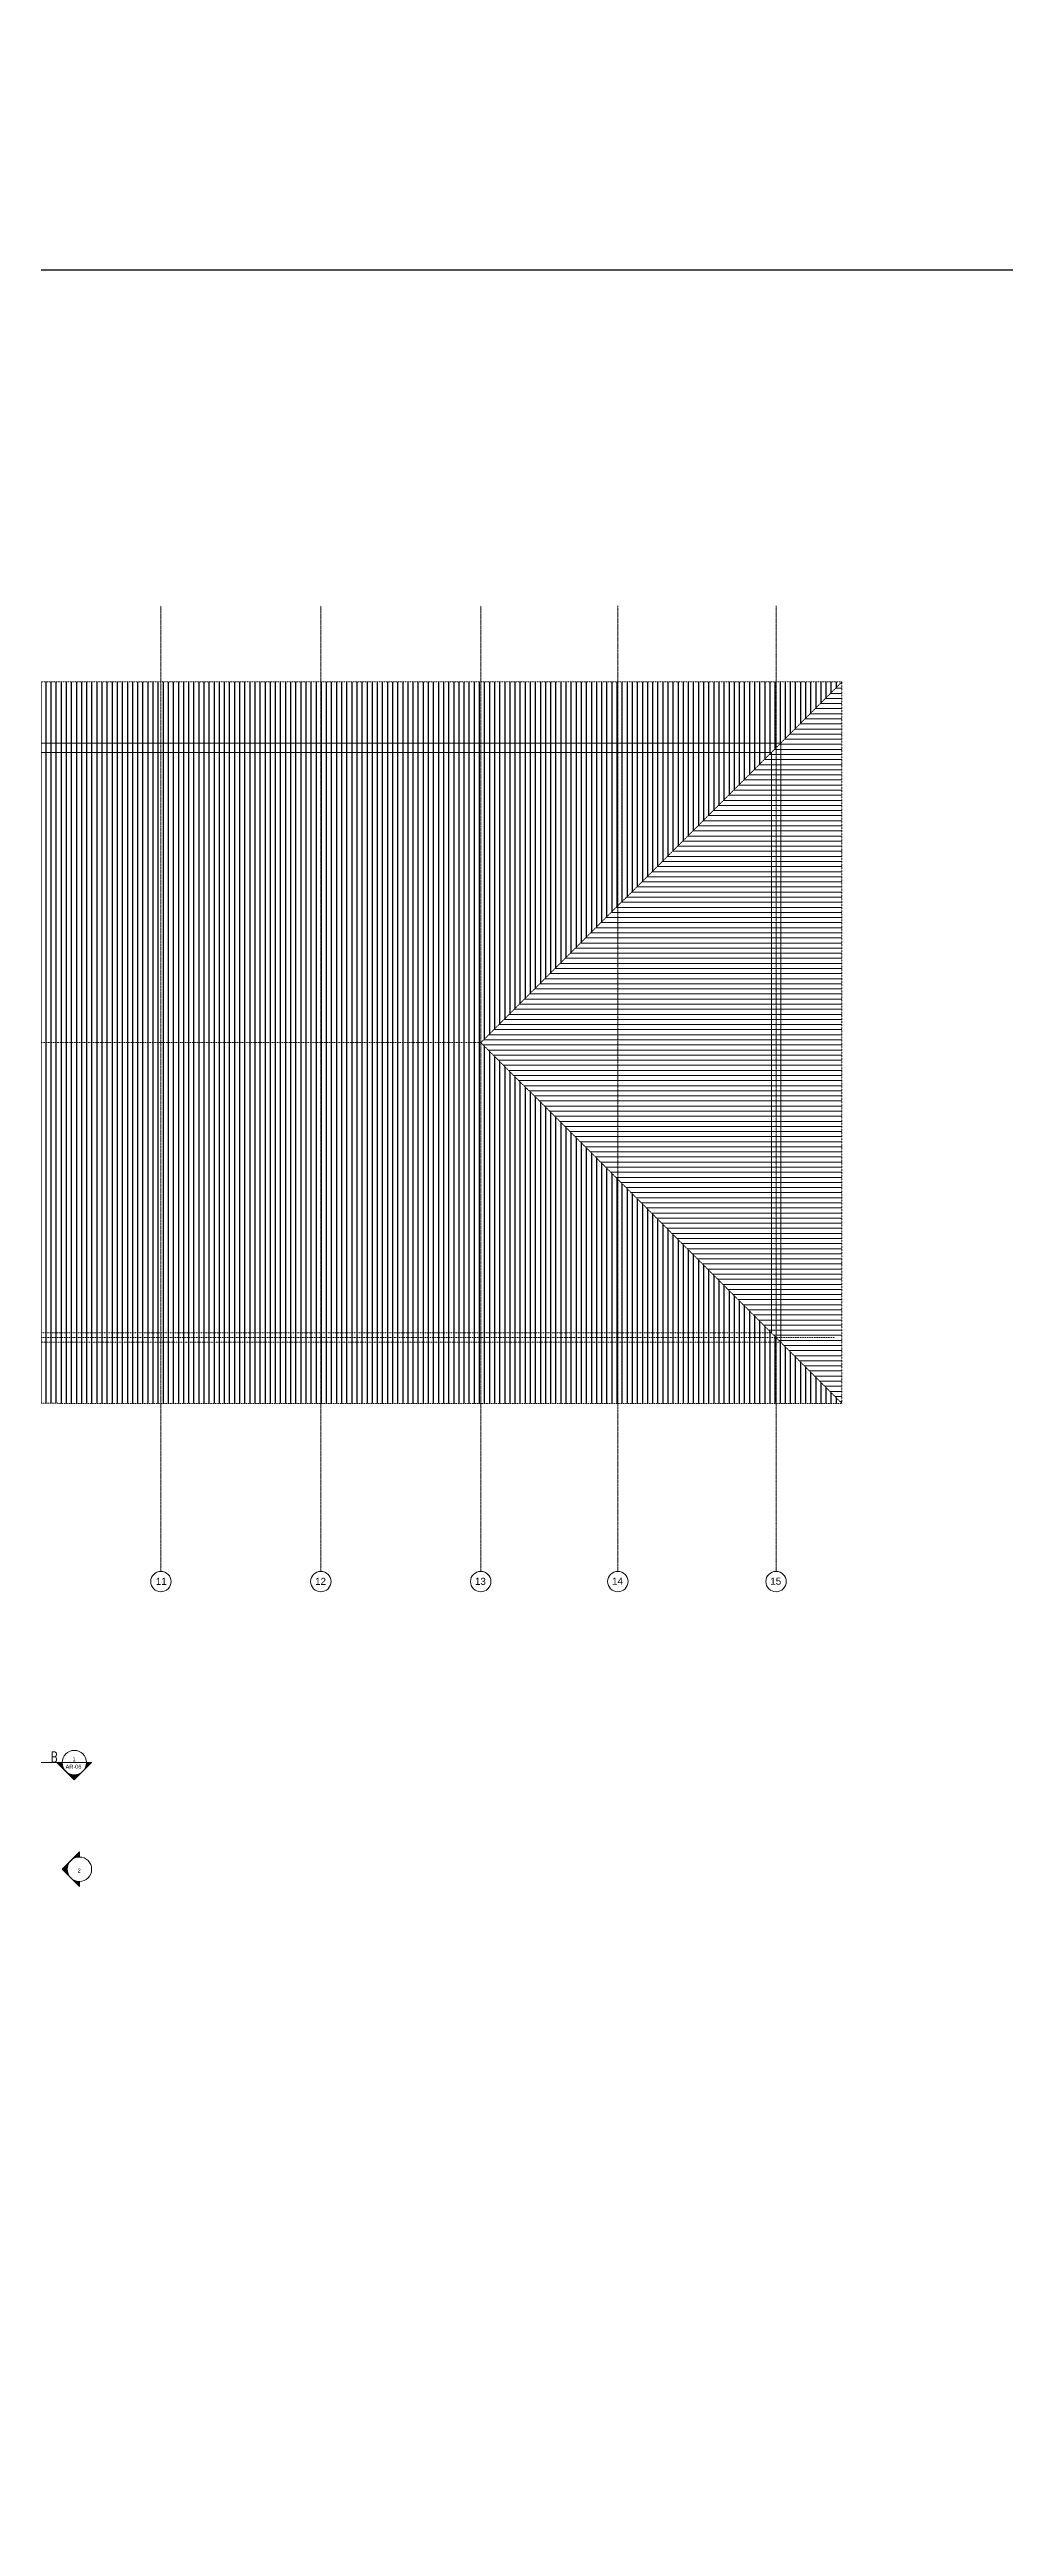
# Model space of a CAD drawing. Header units: millimetres. Extents: x 2659630 to 6742168, y -2425387 to -732288.
# Drawn here: x 3054969 to 3078378, y -1095501 to -1034730 of the extents above; entities that cross this region are included whole.
import ezdxf
from ezdxf.enums import TextEntityAlignment as Align

# ---------------------------------------------------------------- set-up
doc = ezdxf.new("R2010")
doc.units = ezdxf.units.MM
doc.header["$PDMODE"] = 35
doc.header["$PDSIZE"] = -25
for name, pattern in [('DASHED', [0.75, 0.5, -0.25]), ('Grid Line', [22.225, 12.7, -3.175, 3.175, -3.175]), ('Hidden', [7.14375, 4.7625, -2.38125])]:
    doc.linetypes.add(name, pattern=pattern)
for name, color, linetype, lineweight in [('A-GRID-DIMS', 211, 'Continuous', 9), ('A-STRUCTURE ABOVE', 251, 'DASHED', 0), ('A-WALL', 113, 'Continuous', 9), ('G-ANNO-SYMB', 111, 'Continuous', 9), ('S-GRID', 1, 'Continuous', 9), ('S-GRID-IDEN', 1, 'Continuous', 9)]:
    doc.layers.add(name, color=color, linetype=linetype, lineweight=lineweight)
for name, color, linetype in [('A-LINE 08', 8, 'Continuous'), ('S-BEAM NO', 3, 'Continuous'), ('S-COLUMN NO', 2, 'Continuous')]:
    doc.layers.add(name, color=color, linetype=linetype)
doc.styles.add('Arial', font='arial.ttf', dxfattribs={"height": 123})
doc.styles.add('Arial_1', font='arial.ttf', dxfattribs={"height": 98.353293})
doc.styles.add('ROMANS', font='r.shx', dxfattribs={"width": 0.7})
doc.dimstyles.new('Diagonal_-_2_5mm_Arial', dxfattribs={"dimscale": 304.8, "dimtxt": 123, "dimasz": 0.32, "dimexe": 0.4, "dimexo": 0.5, "dimgap": 0.28, "dimtad": 1, "dimdec": 0, "dimzin": 0, "dimdsep": 46, "dimtxsty": 'Arial', "dimblk1": 'OBLIQUE', "dimblk2": 'OBLIQUE', "dimsah": 1, "dimcen": 0.09, "dimdle": 0.4, "dimazin": 0, "dimtfac": 1, "dimtdec": 0, "dimtix": 1, "dimtmove": 0, "dimatfit": 3, "dimfxl": 1, "dimfxlon": 1, "dimtvp": 1, "dimtolj": 1, "dimtzin": 0, "dimarcsym": 2})

# ---------------------------------------------------------------- blocks, each defined once
blk = doc.blocks.new('_Oblique')
at = {"color": 0, "linetype": 'ByBlock', "lineweight": -2}
blk.add_line((-0.5, -0.5), (0.5, 0.5), dxfattribs=at)
blk = doc.blocks.new('*D1926')
at = {"layer": 'A-GRID-DIMS', "color": 0, "lineweight": -2}
for p, q in [((3072024, -1003158), (3110757, -1003158)), ((3072146, -1003463), (3072146, -1003036)), ((3110635, -1003463), (3110635, -1003036))]:
    blk.add_line(p, q, dxfattribs=at)
at = {"layer": 'Defpoints', "color": 0, "ltscale": 2500}
for p in [(3110635, -1003158), (3072146, -1003702), (3110635, -1044859)]:
    blk.add_point(p, dxfattribs=at)
at = {"layer": 'A-GRID-DIMS', "color": 0, "lineweight": -2, "ltscale": 2500, "xscale": 97.536, "yscale": 97.536, "zscale": 97.536, "rotation": 180}
blk.add_blockref('_Oblique', (3072146, -1003158), dxfattribs=at)
at = {"layer": 'A-GRID-DIMS', "color": 0, "lineweight": -2, "ltscale": 2500, "xscale": 97.536, "yscale": 97.536, "zscale": 97.536}
blk.add_blockref('_Oblique', (3110635, -1003158), dxfattribs=at)
at = {"layer": 'A-GRID-DIMS', "color": 0, "ltscale": 2500, "insert": (3091391, -1003010), "char_height": 123, "attachment_point": 5, "style": 'Arial', "bg_fill": 3, "box_fill_scale": 1.1, "bg_fill_color": 257, "bg_fill_transparency": 0}
blk.add_mtext('\\A1;38489', dxfattribs=at)
blk = doc.blocks.new('Section - M_Section Head - Filled-1049-GROUND FLOOR PLAN-01')
at = {"layer": 'G-ANNO-SYMB'}
h = blk.add_hatch(color=256, dxfattribs=at)
edge = h.paths.add_edge_path(flags=0)
edge.add_line((-14.5, 0), (-10.2, 4.2))
edge.add_arc((-6, 0), 6, 135, 180)
edge.add_line((-12, 0), (-14.5, 0))
h = blk.add_hatch(color=256, dxfattribs=at)
edge = h.paths.add_edge_path(flags=0)
edge.add_line((-6, 8.5), (-6, 6))
edge.add_arc((-6, 0), 6, 90, 135)
edge.add_line((-10.2, 4.2), (-6, 8.5))
h = blk.add_hatch(color=256, dxfattribs=at)
edge = h.paths.add_edge_path(flags=0)
edge.add_line((-6, 8.5), (-1.8, 4.2))
edge.add_arc((-6, 0), 6, 45, 90)
edge.add_line((-6, 6), (-6, 8.5))
h = blk.add_hatch(color=256, dxfattribs=at)
edge = h.paths.add_edge_path(flags=0)
edge.add_line((2.5, 0), (0, 0))
edge.add_arc((-6, 0), 6, 360, 405)
edge.add_line((-1.8, 4.2), (2.5, 0))
for p, q in [((-6, 8.5), (-14.5, 0)), ((-10.2, 4.2), (-14.5, 0)), ((-12, 0), (-14.5, 0)), ((-14.5, 0), (-12, 0)), ((-6, 8.5), (-10.2, 4.2)), ((-6, 8.5), (2.5, 0)), ((-6, 6), (-6, 8.5)), ((-6, 8.5), (-6, 6)), ((-1.8, 4.2), (-6, 8.5)), ((2.5, 0), (-1.8, 4.2)), ((0, 0), (2.5, 0)), ((0, 0), (2.5, 0))]:
    blk.add_line(p, q, dxfattribs=at)
for start, end in [(360, 180), (135, 180), (180, 360), (90, 135), (45, 90), (360, 45)]:
    blk.add_arc((-6, 0), 6, start, end, dxfattribs=at)

msp = doc.modelspace()

# ---------------------------------------------------------------- hatches: boundary and pattern name
at = {"layer": 'A-LINE 08'}
h = msp.add_hatch(dxfattribs=at)
h.set_pattern_fill('ANSI31', color=256, scale=1000, angle=45, style=0)
h.set_pattern_definition([(90, (2859759.14, -1114526.69), (-125, 0), [])])
h.paths.add_polyline_path([(3074398.923, -1050245.401), (3017488.923, -1050245.389), (3017488.923, -1050250.273), (3026338.915, -1059100.261), (3065548.923, -1059100.269)])
h.paths.add_polyline_path([(3065548.923, -1059100.269), (3026338.931, -1059100.261), (3017488.939, -1067945.385), (3074398.919, -1067945.397)])
at = {"layer": 'A-STRUCTURE ABOVE', "linetype": 'Hidden', "ltscale": 0.005, "true_color": 0x939598}
h = msp.add_hatch(dxfattribs=at)
h.set_pattern_fill('ANSI31', color=252, scale=1000, angle=315, style=0)
h.set_pattern_definition([(0, (2859759.14, -1114526.69), (0, 125), [])])
h.paths.add_polyline_path([(3074393.878, -1050250.273), (3065548.923, -1059100.269), (3074393.874, -1067950.269)])
h.paths.add_polyline_path([(3026338.923, -1059100.269), (3017483.878, -1050250.269), (3017483.874, -1067950.253), (3017488.939, -1067950.257)])

# ---------------------------------------------------------------- linework, layer by layer
at = {"layer": 'A-STRUCTURE ABOVE', "color": 252, "linetype": 'Hidden', "ltscale": 0.005, "true_color": 0x939598}
for p, q in [((3017483.922, -1050245.246), (3074393.922, -1050245.543)), ((3065543.878, -1059095.495), (3074393.922, -1050245.543)), ((3074393.922, -1050245.543), (3074393.83, -1067945.539)), ((3065543.878, -1059095.495), (3026333.87, -1059095.29)), ((3065543.878, -1059095.495), (3074393.83, -1067945.539)), ((3016030.232, -1066330.261), (3074212.267, -1066330.261)), ((3072893.838, -1066446.274), (3018983.84, -1066444.823)), ((3019213.841, -1066214.585), (3072663.839, -1066216.458)), ((3017483.83, -1067945.242), (3074393.83, -1067945.539))]:
    msp.add_line(p, q, dxfattribs=at)
at = {"layer": 'A-WALL', "color": 1}
for p, q in [((3018983.914, -1051745.25), (3072893.912, -1051745.531)), ((3072893.838, -1066446.274), (3072893.912, -1051745.531)), ((3019213.913, -1051975.251), (3072663.91, -1051975.53)), ((3072663.839, -1066216.458), (3072663.91, -1051975.53))]:
    msp.add_line(p, q, dxfattribs=at)
at = {"layer": 'G-ANNO-SYMB'}
for q in [(3054327.571, -1076760.299), (3055876.162, -1076760.299)]:
    msp.add_line((3055276.162, -1076760.299), q, dxfattribs=at)
at = {"layer": 'S-GRID', "linetype": 'Grid Line'}
for p, q in [((3057698.915, -1072068.067), (3057698.915, -1048380.418)), ((3061618.915, -1072068.067), (3061618.915, -1048380.418)), ((3065538.915, -1072068.067), (3065538.915, -1048380.418)), ((3068900.176, -1048380.418), (3068900.176, -1072068.067)), ((3072778.915, -1048380.418), (3072778.915, -1072068.067))]:
    msp.add_line(p, q, dxfattribs=at)
at = {"layer": 'S-GRID-IDEN'}
for centre in [(3057698.915, -1072318.067), (3061618.915, -1072318.067), (3065538.915, -1072318.067), (3068900.176, -1072318.067), (3072778.915, -1072318.067)]:
    msp.add_circle(centre, 250, dxfattribs=at)

# ---------------------------------------------------------------- block references
at = {"layer": 'G-ANNO-SYMB', "yscale": 49.99999999999998, "zscale": 49.99999999999998}
for p, xscale, rotation in [((3055876.162, -1076760.299), -49.99999999999998, 180), ((3055700.426, -1079076.221), 49.99999999999998, 90)]:
    msp.add_blockref('Section - M_Section Head - Filled-1049-GROUND FLOOR PLAN-01', p, dxfattribs=dict(at, xscale=xscale, rotation=rotation))

# ---------------------------------------------------------------- texts
at = {"layer": 'G-ANNO-SYMB', "line_spacing_factor": 0.938532, "style": 'Arial_1'}
for s, insert, char_height, width, attachment_point in [('AR-06', (3055555.589, -1076811.588), 98.3533, 891.72152, 2), ('1', (3055570.333, -1076628.625), 98.353, 91.19402, 2), ('2', (3055694.597, -1079458.157), 98.353, 91.19402, 8)]:
    msp.add_mtext(s, dxfattribs=dict(at, insert=insert, char_height=char_height, width=width, attachment_point=attachment_point))
at = {"layer": 'S-BEAM NO', "style": 'ROMANS', "width": 0.7}
msp.add_text('B', height=250, dxfattribs=at).set_placement((3055083.024, -1076622.212, 0), align=Align.MIDDLE_CENTER)
at = {"layer": 'S-GRID-IDEN', "style": 'Arial'}
for s, p in [('11', (3057574.109, -1072398.78)), ('12', (3061478.376, -1072398.78)), ('13', (3065397.496, -1072398.78)), ('14', (3068759.231, -1072396.2)), ('15', (3072637.97, -1072396.2))]:
    msp.add_text(s, height=172.1183, dxfattribs=at).set_placement(p)

# ---------------------------------------------------------------- dimensions: what is measured, and where the dimension line sits
at = {"layer": 'A-GRID-DIMS'}
dim = msp.add_linear_dim(base=(3110635.487, -1003157.795), p1=(3072146.005, -1003701.839), p2=(3110635.487, -1044859.126), dimstyle='Diagonal_-_2_5mm_Arial', override={"dimpost": '<>', "dimtmove": 1, "dimfxl": 1, "dimfxlon": 1, "dimtfill": 1, "dimtfillclr": 0, "dimarcsym": 2}, dxfattribs=at)
dim.commit()
dim.dimension.update_dxf_attribs({"geometry": '*D1926', "text_midpoint": (3091390.746, -1003009.609)})

# ---------------------------------------------------------------- next in the draw order: linework, layer by layer
at = {"layer": 'S-COLUMN NO', "ltscale": 2500}
msp.add_lwpolyline([(2924994.645, -1040135.232), (3146948.704, -1040135.232), (3146948.704, -1147869.58), (2924994.645, -1147869.58)], close=True, dxfattribs=at)

doc.saveas('drawing.dxf')
